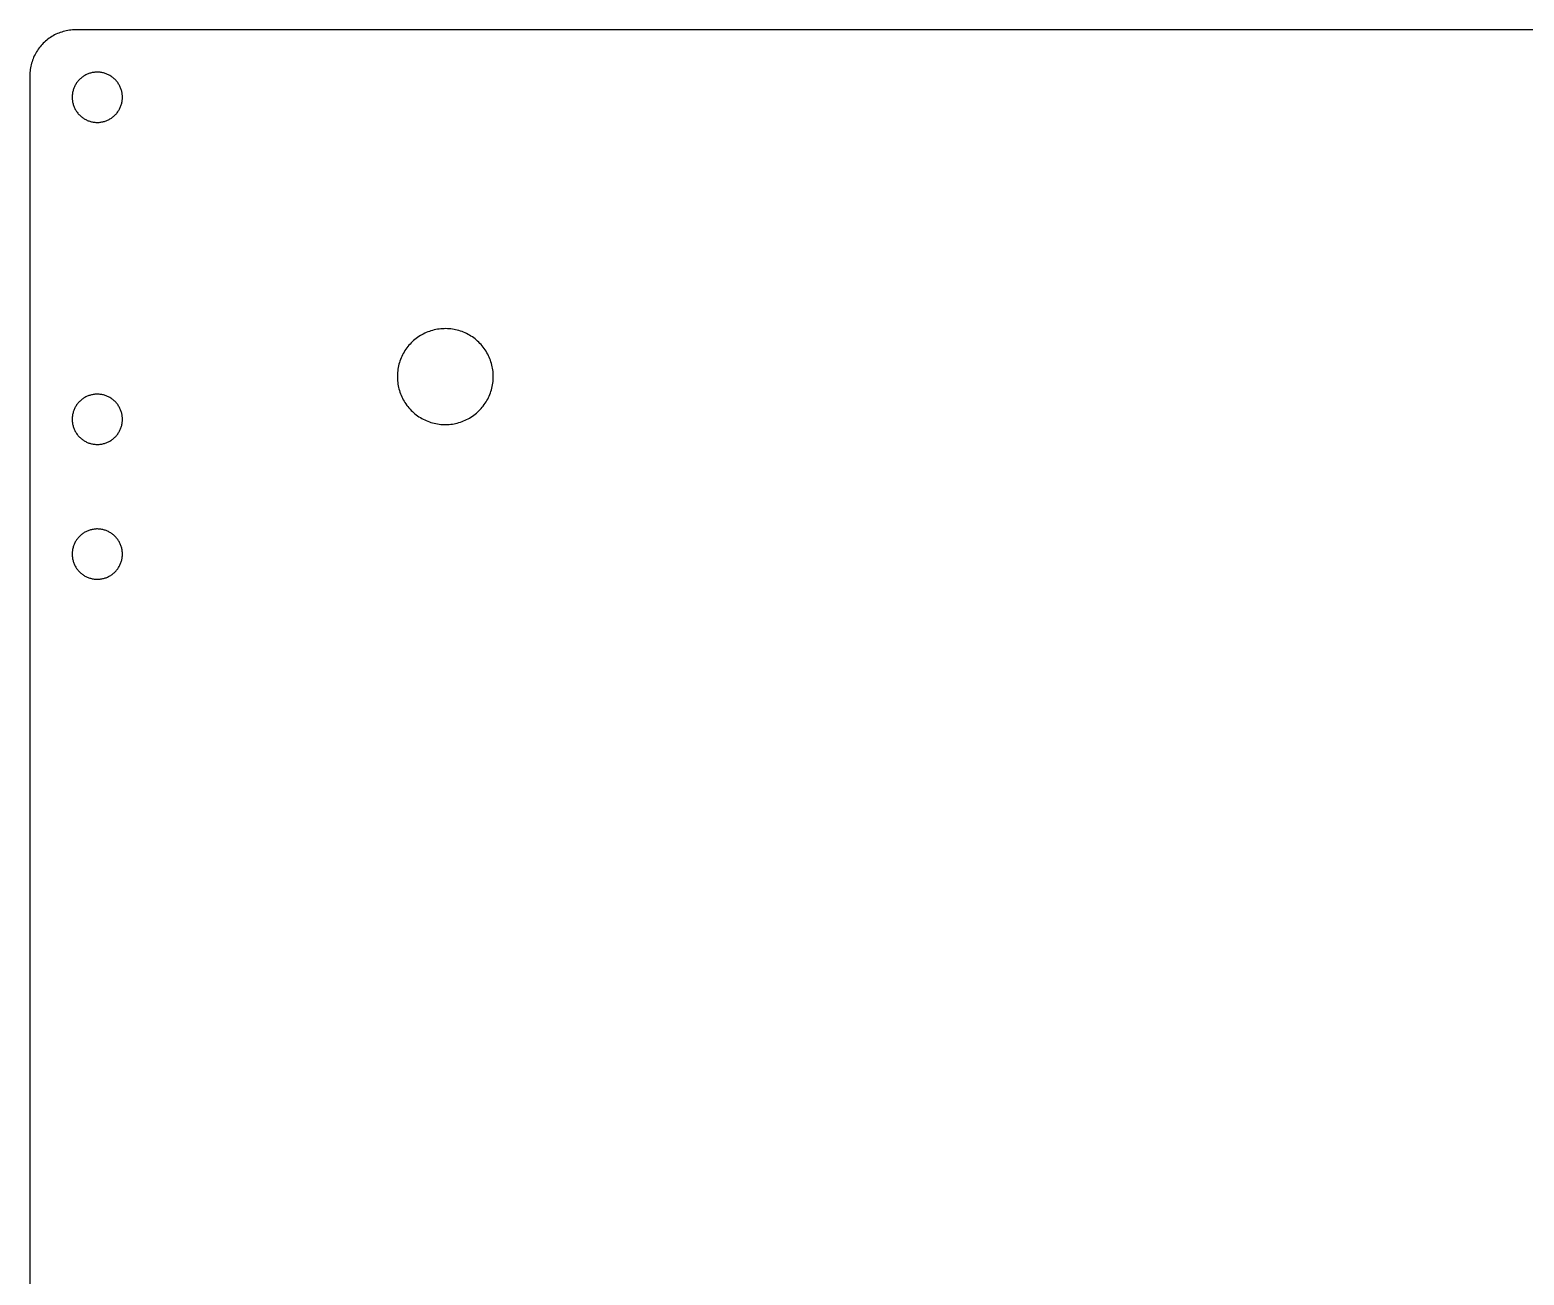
# Model space of a CAD drawing. Header units: millimetres. Extents: x -542 to -281, y -114 to -5.
# Drawn here: x -542.4 to -477, y -59.4 to -4.9 of the extents above; entities that cross this region are included whole.
import ezdxf

# ---------------------------------------------------------------- set-up
doc = ezdxf.new("R2010")
doc.units = ezdxf.units.MM
doc.layers.add('bottom_plate', color=18, linetype='Continuous', true_color=0x000000)

msp = doc.modelspace()

# ---------------------------------------------------------------- linework, layer by layer
at = {"layer": 'bottom_plate'}
for p, q in [((-541.569, -5.22, 0.2), (-541.624, -5.26, 0.2)), ((-541.512, -5.182, 0.2), (-541.569, -5.22, 0.2)), ((-541.455, -5.145, 0.2), (-541.512, -5.182, 0.2)), ((-541.396, -5.111, 0.2), (-541.455, -5.145, 0.2)), ((-541.336, -5.078, 0.2), (-541.396, -5.111, 0.2)), ((-541.274, -5.048, 0.2), (-541.336, -5.078, 0.2)), ((-541.212, -5.02, 0.2), (-541.274, -5.048, 0.2)), ((-541.149, -4.994, 0.2), (-541.212, -5.02, 0.2)), ((-541.085, -4.97, 0.2), (-541.149, -4.994, 0.2)), ((-541.02, -4.948, 0.2), (-541.085, -4.97, 0.2)), ((-540.955, -4.928, 0.2), (-541.02, -4.948, 0.2)), ((-540.889, -4.911, 0.2), (-540.955, -4.928, 0.2)), ((-540.822, -4.896, 0.2), (-540.889, -4.911, 0.2)), ((-540.755, -4.883, 0.2), (-540.822, -4.896, 0.2)), ((-540.688, -4.873, 0.2), (-540.755, -4.883, 0.2)), ((-540.62, -4.865, 0.2), (-540.688, -4.873, 0.2)), ((-540.552, -4.859, 0.2), (-540.62, -4.865, 0.2)), ((-540.484, -4.855, 0.2), (-540.552, -4.859, 0.2)), ((-540.415, -4.854, 0.2), (-540.484, -4.855, 0.2)), ((-282.863, -4.854, 0.2), (-540.415, -4.854, 0.2)), ((-542.159, -5.874, 0.2), (-542.191, -5.934, 0.2)), ((-542.124, -5.815, 0.2), (-542.159, -5.874, 0.2)), ((-542.088, -5.757, 0.2), (-542.124, -5.815, 0.2)), ((-542.049, -5.701, 0.2), (-542.088, -5.757, 0.2)), ((-542.009, -5.646, 0.2), (-542.049, -5.701, 0.2)), ((-541.967, -5.592, 0.2), (-542.009, -5.646, 0.2)), ((-541.923, -5.54, 0.2), (-541.967, -5.592, 0.2)), ((-541.877, -5.489, 0.2), (-541.923, -5.54, 0.2)), ((-541.83, -5.44, 0.2), (-541.877, -5.489, 0.2)), ((-541.781, -5.392, 0.2), (-541.83, -5.44, 0.2)), ((-541.73, -5.347, 0.2), (-541.781, -5.392, 0.2)), ((-541.678, -5.303, 0.2), (-541.73, -5.347, 0.2)), ((-541.624, -5.26, 0.2), (-541.678, -5.303, 0.2)), ((-542.386, -6.514, 0.2), (-542.397, -6.582, 0.2)), ((-542.374, -6.447, 0.2), (-542.386, -6.514, 0.2)), ((-542.359, -6.381, 0.2), (-542.374, -6.447, 0.2)), ((-542.341, -6.315, 0.2), (-542.359, -6.381, 0.2)), ((-542.322, -6.249, 0.2), (-542.341, -6.315, 0.2)), ((-542.3, -6.184, 0.2), (-542.322, -6.249, 0.2)), ((-542.276, -6.12, 0.2), (-542.3, -6.184, 0.2)), ((-542.25, -6.057, 0.2), (-542.276, -6.12, 0.2)), ((-542.222, -5.995, 0.2), (-542.25, -6.057, 0.2)), ((-542.191, -5.934, 0.2), (-542.222, -5.995, 0.2)), ((-542.414, -6.786, 0.2), (-542.415, -6.854, 0.2)), ((-542.415, -6.854, 0.2), (-542.415, -111.885, 0.2)), ((-542.411, -6.718, 0.2), (-542.414, -6.786, 0.2)), ((-542.405, -6.65, 0.2), (-542.411, -6.718, 0.2)), ((-542.397, -6.582, 0.2), (-542.405, -6.65, 0.2)), ((-540.369, -7.177, 0.2), (-540.39, -7.209, 0.2)), ((-540.346, -7.146, 0.2), (-540.369, -7.177, 0.2)), ((-540.323, -7.116, 0.2), (-540.346, -7.146, 0.2)), ((-540.299, -7.086, 0.2), (-540.323, -7.116, 0.2)), ((-540.273, -7.058, 0.2), (-540.299, -7.086, 0.2)), ((-540.247, -7.03, 0.2), (-540.273, -7.058, 0.2)), ((-540.219, -7.004, 0.2), (-540.247, -7.03, 0.2)), ((-540.191, -6.978, 0.2), (-540.219, -7.004, 0.2)), ((-540.162, -6.953, 0.2), (-540.191, -6.978, 0.2)), ((-540.132, -6.93, 0.2), (-540.162, -6.953, 0.2)), ((-540.101, -6.907, 0.2), (-540.132, -6.93, 0.2)), ((-540.07, -6.886, 0.2), (-540.101, -6.907, 0.2)), ((-540.037, -6.865, 0.2), (-540.07, -6.886, 0.2)), ((-540.004, -6.846, 0.2), (-540.037, -6.865, 0.2)), ((-539.971, -6.828, 0.2), (-540.004, -6.846, 0.2)), ((-539.937, -6.811, 0.2), (-539.971, -6.828, 0.2)), ((-539.902, -6.795, 0.2), (-539.937, -6.811, 0.2)), ((-539.867, -6.781, 0.2), (-539.902, -6.795, 0.2)), ((-539.831, -6.767, 0.2), (-539.867, -6.781, 0.2)), ((-539.795, -6.755, 0.2), (-539.831, -6.767, 0.2)), ((-539.758, -6.744, 0.2), (-539.795, -6.755, 0.2)), ((-539.721, -6.735, 0.2), (-539.758, -6.744, 0.2)), ((-539.684, -6.727, 0.2), (-539.721, -6.735, 0.2)), ((-539.646, -6.72, 0.2), (-539.684, -6.727, 0.2)), ((-539.608, -6.714, 0.2), (-539.646, -6.72, 0.2)), ((-539.57, -6.71, 0.2), (-539.608, -6.714, 0.2)), ((-539.532, -6.707, 0.2), (-539.57, -6.71, 0.2)), ((-539.494, -6.705, 0.2), (-539.532, -6.707, 0.2)), ((-539.456, -6.705, 0.2), (-539.494, -6.705, 0.2)), ((-539.418, -6.706, 0.2), (-539.456, -6.705, 0.2)), ((-539.38, -6.708, 0.2), (-539.418, -6.706, 0.2)), ((-539.342, -6.712, 0.2), (-539.38, -6.708, 0.2)), ((-539.304, -6.717, 0.2), (-539.342, -6.712, 0.2)), ((-539.266, -6.723, 0.2), (-539.304, -6.717, 0.2)), ((-539.229, -6.731, 0.2), (-539.266, -6.723, 0.2)), ((-539.192, -6.74, 0.2), (-539.229, -6.731, 0.2)), ((-539.155, -6.75, 0.2), (-539.192, -6.74, 0.2)), ((-539.118, -6.761, 0.2), (-539.155, -6.75, 0.2)), ((-539.082, -6.774, 0.2), (-539.118, -6.761, 0.2)), ((-539.047, -6.788, 0.2), (-539.082, -6.774, 0.2)), ((-539.012, -6.803, 0.2), (-539.047, -6.788, 0.2)), ((-538.977, -6.819, 0.2), (-539.012, -6.803, 0.2)), ((-538.943, -6.837, 0.2), (-538.977, -6.819, 0.2)), ((-538.91, -6.855, 0.2), (-538.943, -6.837, 0.2)), ((-538.877, -6.875, 0.2), (-538.91, -6.855, 0.2)), ((-538.845, -6.896, 0.2), (-538.877, -6.875, 0.2)), ((-538.814, -6.918, 0.2), (-538.845, -6.896, 0.2)), ((-538.784, -6.941, 0.2), (-538.814, -6.918, 0.2)), ((-538.754, -6.966, 0.2), (-538.784, -6.941, 0.2)), ((-538.726, -6.991, 0.2), (-538.754, -6.966, 0.2)), ((-538.698, -7.017, 0.2), (-538.726, -6.991, 0.2)), ((-538.671, -7.044, 0.2), (-538.698, -7.017, 0.2)), ((-538.645, -7.072, 0.2), (-538.671, -7.044, 0.2)), ((-538.62, -7.101, 0.2), (-538.645, -7.072, 0.2)), ((-538.596, -7.131, 0.2), (-538.62, -7.101, 0.2)), ((-538.573, -7.161, 0.2), (-538.596, -7.131, 0.2)), ((-538.552, -7.193, 0.2), (-538.573, -7.161, 0.2)), ((-540.564, -7.748, 0.2), (-540.565, -7.786, 0.2)), ((-540.565, -7.786, 0.2), (-540.565, -7.824, 0.2)), ((-540.565, -7.824, 0.2), (-540.564, -7.862, 0.2)), ((-540.561, -7.71, 0.2), (-540.564, -7.748, 0.2)), ((-540.557, -7.672, 0.2), (-540.561, -7.71, 0.2)), ((-540.552, -7.634, 0.2), (-540.557, -7.672, 0.2)), ((-540.546, -7.596, 0.2), (-540.552, -7.634, 0.2)), ((-540.538, -7.559, 0.2), (-540.546, -7.596, 0.2)), ((-540.528, -7.522, 0.2), (-540.538, -7.559, 0.2)), ((-540.518, -7.485, 0.2), (-540.528, -7.522, 0.2)), ((-540.506, -7.449, 0.2), (-540.518, -7.485, 0.2)), ((-540.493, -7.413, 0.2), (-540.506, -7.449, 0.2)), ((-540.479, -7.377, 0.2), (-540.493, -7.413, 0.2)), ((-540.464, -7.342, 0.2), (-540.479, -7.377, 0.2)), ((-540.447, -7.308, 0.2), (-540.464, -7.342, 0.2)), ((-540.429, -7.274, 0.2), (-540.447, -7.308, 0.2)), ((-540.41, -7.241, 0.2), (-540.429, -7.274, 0.2)), ((-540.39, -7.209, 0.2), (-540.41, -7.241, 0.2)), ((-538.531, -7.225, 0.2), (-538.552, -7.193, 0.2)), ((-538.511, -7.258, 0.2), (-538.531, -7.225, 0.2)), ((-538.493, -7.291, 0.2), (-538.511, -7.258, 0.2)), ((-538.476, -7.325, 0.2), (-538.493, -7.291, 0.2)), ((-538.46, -7.36, 0.2), (-538.476, -7.325, 0.2)), ((-538.445, -7.395, 0.2), (-538.46, -7.36, 0.2)), ((-538.431, -7.431, 0.2), (-538.445, -7.395, 0.2)), ((-538.419, -7.467, 0.2), (-538.431, -7.431, 0.2)), ((-538.408, -7.503, 0.2), (-538.419, -7.467, 0.2)), ((-538.398, -7.54, 0.2), (-538.408, -7.503, 0.2)), ((-538.389, -7.577, 0.2), (-538.398, -7.54, 0.2)), ((-538.382, -7.615, 0.2), (-538.389, -7.577, 0.2)), ((-538.376, -7.653, 0.2), (-538.382, -7.615, 0.2)), ((-538.371, -7.691, 0.2), (-538.376, -7.653, 0.2)), ((-538.368, -7.729, 0.2), (-538.371, -7.691, 0.2)), ((-538.366, -7.767, 0.2), (-538.368, -7.729, 0.2)), ((-538.368, -7.881, 0.2), (-538.366, -7.843, 0.2)), ((-538.365, -7.805, 0.2), (-538.366, -7.767, 0.2)), ((-538.366, -7.843, 0.2), (-538.365, -7.805, 0.2)), ((-540.564, -7.862, 0.2), (-540.561, -7.9, 0.2)), ((-540.561, -7.9, 0.2), (-540.557, -7.938, 0.2)), ((-540.557, -7.938, 0.2), (-540.552, -7.976, 0.2)), ((-540.552, -7.976, 0.2), (-540.546, -8.014, 0.2)), ((-540.546, -8.014, 0.2), (-540.538, -8.051, 0.2)), ((-540.538, -8.051, 0.2), (-540.528, -8.088, 0.2)), ((-540.528, -8.088, 0.2), (-540.518, -8.125, 0.2)), ((-540.518, -8.125, 0.2), (-540.506, -8.161, 0.2)), ((-540.506, -8.161, 0.2), (-540.493, -8.197, 0.2)), ((-540.493, -8.197, 0.2), (-540.479, -8.232, 0.2)), ((-540.479, -8.232, 0.2), (-540.464, -8.267, 0.2)), ((-540.464, -8.267, 0.2), (-540.447, -8.302, 0.2)), ((-540.447, -8.302, 0.2), (-540.429, -8.335, 0.2)), ((-540.429, -8.335, 0.2), (-540.41, -8.369, 0.2)), ((-540.41, -8.369, 0.2), (-540.39, -8.401, 0.2)), ((-540.39, -8.401, 0.2), (-540.369, -8.433, 0.2)), ((-540.369, -8.433, 0.2), (-540.346, -8.464, 0.2)), ((-540.346, -8.464, 0.2), (-540.323, -8.494, 0.2)), ((-540.323, -8.494, 0.2), (-540.299, -8.523, 0.2)), ((-538.62, -8.509, 0.2), (-538.596, -8.479, 0.2)), ((-538.596, -8.479, 0.2), (-538.573, -8.448, 0.2)), ((-538.573, -8.448, 0.2), (-538.552, -8.417, 0.2)), ((-538.552, -8.417, 0.2), (-538.531, -8.385, 0.2)), ((-538.531, -8.385, 0.2), (-538.511, -8.352, 0.2)), ((-538.511, -8.352, 0.2), (-538.493, -8.319, 0.2)), ((-538.493, -8.319, 0.2), (-538.476, -8.285, 0.2)), ((-538.476, -8.285, 0.2), (-538.46, -8.25, 0.2)), ((-538.46, -8.25, 0.2), (-538.445, -8.215, 0.2)), ((-538.445, -8.215, 0.2), (-538.431, -8.179, 0.2)), ((-538.431, -8.179, 0.2), (-538.419, -8.143, 0.2)), ((-538.419, -8.143, 0.2), (-538.408, -8.106, 0.2)), ((-538.408, -8.106, 0.2), (-538.398, -8.07, 0.2)), ((-538.398, -8.07, 0.2), (-538.389, -8.032, 0.2)), ((-538.389, -8.032, 0.2), (-538.382, -7.995, 0.2)), ((-538.382, -7.995, 0.2), (-538.376, -7.957, 0.2)), ((-538.376, -7.957, 0.2), (-538.371, -7.919, 0.2)), ((-538.371, -7.919, 0.2), (-538.368, -7.881, 0.2)), ((-540.299, -8.523, 0.2), (-540.273, -8.552, 0.2)), ((-540.273, -8.552, 0.2), (-540.247, -8.579, 0.2)), ((-540.247, -8.579, 0.2), (-540.219, -8.606, 0.2)), ((-540.219, -8.606, 0.2), (-540.191, -8.632, 0.2)), ((-540.191, -8.632, 0.2), (-540.162, -8.656, 0.2)), ((-540.162, -8.656, 0.2), (-540.132, -8.68, 0.2)), ((-540.132, -8.68, 0.2), (-540.101, -8.703, 0.2)), ((-540.101, -8.703, 0.2), (-540.07, -8.724, 0.2)), ((-540.07, -8.724, 0.2), (-540.037, -8.745, 0.2)), ((-540.037, -8.745, 0.2), (-540.004, -8.764, 0.2)), ((-540.004, -8.764, 0.2), (-539.971, -8.782, 0.2)), ((-539.971, -8.782, 0.2), (-539.937, -8.799, 0.2)), ((-539.937, -8.799, 0.2), (-539.902, -8.815, 0.2)), ((-539.902, -8.815, 0.2), (-539.867, -8.829, 0.2)), ((-539.867, -8.829, 0.2), (-539.831, -8.842, 0.2)), ((-539.831, -8.842, 0.2), (-539.795, -8.855, 0.2)), ((-539.795, -8.855, 0.2), (-539.758, -8.865, 0.2)), ((-539.758, -8.865, 0.2), (-539.721, -8.875, 0.2)), ((-539.721, -8.875, 0.2), (-539.684, -8.883, 0.2)), ((-539.684, -8.883, 0.2), (-539.646, -8.89, 0.2)), ((-539.646, -8.89, 0.2), (-539.608, -8.896, 0.2)), ((-539.608, -8.896, 0.2), (-539.57, -8.9, 0.2)), ((-539.57, -8.9, 0.2), (-539.532, -8.903, 0.2)), ((-539.532, -8.903, 0.2), (-539.494, -8.904, 0.2)), ((-539.494, -8.904, 0.2), (-539.456, -8.905, 0.2)), ((-539.456, -8.905, 0.2), (-539.418, -8.904, 0.2)), ((-539.418, -8.904, 0.2), (-539.38, -8.902, 0.2)), ((-539.38, -8.902, 0.2), (-539.342, -8.898, 0.2)), ((-539.342, -8.898, 0.2), (-539.304, -8.893, 0.2)), ((-539.304, -8.893, 0.2), (-539.266, -8.887, 0.2)), ((-539.266, -8.887, 0.2), (-539.229, -8.879, 0.2)), ((-539.229, -8.879, 0.2), (-539.192, -8.87, 0.2)), ((-539.192, -8.87, 0.2), (-539.155, -8.86, 0.2)), ((-539.155, -8.86, 0.2), (-539.118, -8.849, 0.2)), ((-539.118, -8.849, 0.2), (-539.082, -8.836, 0.2)), ((-539.082, -8.836, 0.2), (-539.047, -8.822, 0.2)), ((-539.047, -8.822, 0.2), (-539.012, -8.807, 0.2)), ((-539.012, -8.807, 0.2), (-538.977, -8.791, 0.2)), ((-538.977, -8.791, 0.2), (-538.943, -8.773, 0.2)), ((-538.943, -8.773, 0.2), (-538.91, -8.754, 0.2)), ((-538.91, -8.754, 0.2), (-538.877, -8.734, 0.2)), ((-538.877, -8.734, 0.2), (-538.845, -8.713, 0.2)), ((-538.845, -8.713, 0.2), (-538.814, -8.691, 0.2)), ((-538.814, -8.691, 0.2), (-538.784, -8.668, 0.2)), ((-538.784, -8.668, 0.2), (-538.754, -8.644, 0.2)), ((-538.754, -8.644, 0.2), (-538.726, -8.619, 0.2)), ((-538.726, -8.619, 0.2), (-538.698, -8.593, 0.2)), ((-538.698, -8.593, 0.2), (-538.671, -8.566, 0.2)), ((-538.671, -8.566, 0.2), (-538.645, -8.538, 0.2)), ((-538.645, -8.538, 0.2), (-538.62, -8.509, 0.2)), ((-525.389, -18.279, 0.2), (-525.449, -18.32, 0.2)), ((-525.328, -18.24, 0.2), (-525.389, -18.279, 0.2)), ((-525.265, -18.203, 0.2), (-525.328, -18.24, 0.2)), ((-525.2, -18.169, 0.2), (-525.265, -18.203, 0.2)), ((-525.135, -18.136, 0.2), (-525.2, -18.169, 0.2)), ((-525.069, -18.106, 0.2), (-525.135, -18.136, 0.2)), ((-525.001, -18.078, 0.2), (-525.069, -18.106, 0.2)), ((-524.933, -18.053, 0.2), (-525.001, -18.078, 0.2)), ((-524.864, -18.03, 0.2), (-524.933, -18.053, 0.2)), ((-524.794, -18.009, 0.2), (-524.864, -18.03, 0.2)), ((-524.723, -17.991, 0.2), (-524.794, -18.009, 0.2)), ((-524.652, -17.975, 0.2), (-524.723, -17.991, 0.2)), ((-524.58, -17.962, 0.2), (-524.652, -17.975, 0.2)), ((-524.508, -17.952, 0.2), (-524.58, -17.962, 0.2)), ((-524.436, -17.943, 0.2), (-524.508, -17.952, 0.2)), ((-524.363, -17.938, 0.2), (-524.436, -17.943, 0.2)), ((-524.29, -17.935, 0.2), (-524.363, -17.938, 0.2)), ((-524.218, -17.934, 0.2), (-524.29, -17.935, 0.2)), ((-524.145, -17.936, 0.2), (-524.218, -17.934, 0.2)), ((-524.072, -17.94, 0.2), (-524.145, -17.936, 0.2)), ((-523.999, -17.947, 0.2), (-524.072, -17.94, 0.2)), ((-523.927, -17.957, 0.2), (-523.999, -17.947, 0.2)), ((-523.855, -17.969, 0.2), (-523.927, -17.957, 0.2)), ((-523.784, -17.983, 0.2), (-523.855, -17.969, 0.2)), ((-523.713, -18, 0.2), (-523.784, -17.983, 0.2)), ((-523.643, -18.019, 0.2), (-523.713, -18, 0.2)), ((-523.573, -18.041, 0.2), (-523.643, -18.019, 0.2)), ((-523.504, -18.065, 0.2), (-523.573, -18.041, 0.2)), ((-523.436, -18.092, 0.2), (-523.504, -18.065, 0.2)), ((-523.369, -18.121, 0.2), (-523.436, -18.092, 0.2)), ((-523.304, -18.152, 0.2), (-523.369, -18.121, 0.2)), ((-523.239, -18.186, 0.2), (-523.304, -18.152, 0.2)), ((-523.175, -18.221, 0.2), (-523.239, -18.186, 0.2)), ((-523.113, -18.259, 0.2), (-523.175, -18.221, 0.2)), ((-523.052, -18.299, 0.2), (-523.113, -18.259, 0.2)), ((-522.993, -18.341, 0.2), (-523.052, -18.299, 0.2)), ((-526.039, -18.958, 0.2), (-526.075, -19.021, 0.2)), ((-526.001, -18.896, 0.2), (-526.039, -18.958, 0.2)), ((-525.96, -18.835, 0.2), (-526.001, -18.896, 0.2)), ((-525.917, -18.776, 0.2), (-525.96, -18.835, 0.2)), ((-525.873, -18.718, 0.2), (-525.917, -18.776, 0.2)), ((-525.826, -18.662, 0.2), (-525.873, -18.718, 0.2)), ((-525.777, -18.608, 0.2), (-525.826, -18.662, 0.2)), ((-525.727, -18.555, 0.2), (-525.777, -18.608, 0.2)), ((-525.675, -18.504, 0.2), (-525.727, -18.555, 0.2)), ((-525.621, -18.455, 0.2), (-525.675, -18.504, 0.2)), ((-525.565, -18.408, 0.2), (-525.621, -18.455, 0.2)), ((-525.508, -18.363, 0.2), (-525.565, -18.408, 0.2)), ((-525.449, -18.32, 0.2), (-525.508, -18.363, 0.2)), ((-522.935, -18.385, 0.2), (-522.993, -18.341, 0.2)), ((-522.878, -18.432, 0.2), (-522.935, -18.385, 0.2)), ((-522.823, -18.48, 0.2), (-522.878, -18.432, 0.2)), ((-522.77, -18.53, 0.2), (-522.823, -18.48, 0.2)), ((-522.719, -18.581, 0.2), (-522.77, -18.53, 0.2)), ((-522.669, -18.635, 0.2), (-522.719, -18.581, 0.2)), ((-522.622, -18.69, 0.2), (-522.669, -18.635, 0.2)), ((-522.576, -18.747, 0.2), (-522.622, -18.69, 0.2)), ((-522.533, -18.805, 0.2), (-522.576, -18.747, 0.2)), ((-522.491, -18.865, 0.2), (-522.533, -18.805, 0.2)), ((-522.451, -18.926, 0.2), (-522.491, -18.865, 0.2)), ((-522.414, -18.989, 0.2), (-522.451, -18.926, 0.2)), ((-526.282, -19.564, 0.2), (-526.298, -19.635, 0.2)), ((-526.265, -19.493, 0.2), (-526.282, -19.564, 0.2)), ((-526.245, -19.423, 0.2), (-526.265, -19.493, 0.2)), ((-526.223, -19.354, 0.2), (-526.245, -19.423, 0.2)), ((-526.198, -19.285, 0.2), (-526.223, -19.354, 0.2)), ((-526.171, -19.218, 0.2), (-526.198, -19.285, 0.2)), ((-526.141, -19.151, 0.2), (-526.171, -19.218, 0.2)), ((-526.109, -19.085, 0.2), (-526.141, -19.151, 0.2)), ((-526.075, -19.021, 0.2), (-526.109, -19.085, 0.2)), ((-522.379, -19.053, 0.2), (-522.414, -18.989, 0.2)), ((-522.346, -19.118, 0.2), (-522.379, -19.053, 0.2)), ((-522.315, -19.184, 0.2), (-522.346, -19.118, 0.2)), ((-522.287, -19.251, 0.2), (-522.315, -19.184, 0.2)), ((-522.261, -19.319, 0.2), (-522.287, -19.251, 0.2)), ((-522.237, -19.388, 0.2), (-522.261, -19.319, 0.2)), ((-522.216, -19.458, 0.2), (-522.237, -19.388, 0.2)), ((-522.197, -19.529, 0.2), (-522.216, -19.458, 0.2)), ((-522.181, -19.6, 0.2), (-522.197, -19.529, 0.2)), ((-522.167, -19.671, 0.2), (-522.181, -19.6, 0.2)), ((-526.333, -19.924, 0.2), (-526.335, -19.997, 0.2)), ((-526.335, -19.997, 0.2), (-526.335, -20.07, 0.2)), ((-526.335, -20.07, 0.2), (-526.333, -20.143, 0.2)), ((-526.328, -19.852, 0.2), (-526.333, -19.924, 0.2)), ((-526.333, -20.143, 0.2), (-526.328, -20.216, 0.2)), ((-526.32, -19.779, 0.2), (-526.328, -19.852, 0.2)), ((-526.328, -20.216, 0.2), (-526.32, -20.288, 0.2)), ((-526.31, -19.707, 0.2), (-526.32, -19.779, 0.2)), ((-526.298, -19.635, 0.2), (-526.31, -19.707, 0.2)), ((-522.156, -19.743, 0.2), (-522.167, -19.671, 0.2)), ((-522.147, -19.815, 0.2), (-522.156, -19.743, 0.2)), ((-522.156, -20.324, 0.2), (-522.147, -20.252, 0.2)), ((-522.141, -19.888, 0.2), (-522.147, -19.815, 0.2)), ((-522.147, -20.252, 0.2), (-522.141, -20.179, 0.2)), ((-522.137, -19.961, 0.2), (-522.141, -19.888, 0.2)), ((-522.141, -20.179, 0.2), (-522.137, -20.107, 0.2)), ((-522.136, -20.034, 0.2), (-522.137, -19.961, 0.2)), ((-522.137, -20.107, 0.2), (-522.136, -20.034, 0.2)), ((-539.937, -20.909, 0.2), (-539.971, -20.926, 0.2)), ((-539.902, -20.894, 0.2), (-539.937, -20.909, 0.2)), ((-539.867, -20.879, 0.2), (-539.902, -20.894, 0.2)), ((-539.831, -20.866, 0.2), (-539.867, -20.879, 0.2)), ((-539.795, -20.854, 0.2), (-539.831, -20.866, 0.2)), ((-539.758, -20.843, 0.2), (-539.795, -20.854, 0.2)), ((-539.721, -20.833, 0.2), (-539.758, -20.843, 0.2)), ((-539.684, -20.825, 0.2), (-539.721, -20.833, 0.2)), ((-539.646, -20.818, 0.2), (-539.684, -20.825, 0.2)), ((-539.608, -20.813, 0.2), (-539.646, -20.818, 0.2)), ((-539.57, -20.808, 0.2), (-539.608, -20.813, 0.2)), ((-539.532, -20.805, 0.2), (-539.57, -20.808, 0.2)), ((-539.494, -20.804, 0.2), (-539.532, -20.805, 0.2)), ((-539.456, -20.803, 0.2), (-539.494, -20.804, 0.2)), ((-539.418, -20.804, 0.2), (-539.456, -20.803, 0.2)), ((-539.38, -20.807, 0.2), (-539.418, -20.804, 0.2)), ((-539.342, -20.81, 0.2), (-539.38, -20.807, 0.2)), ((-539.304, -20.815, 0.2), (-539.342, -20.81, 0.2)), ((-539.266, -20.822, 0.2), (-539.304, -20.815, 0.2)), ((-539.229, -20.829, 0.2), (-539.266, -20.822, 0.2)), ((-539.192, -20.838, 0.2), (-539.229, -20.829, 0.2)), ((-539.155, -20.848, 0.2), (-539.192, -20.838, 0.2)), ((-539.118, -20.86, 0.2), (-539.155, -20.848, 0.2)), ((-539.082, -20.872, 0.2), (-539.118, -20.86, 0.2)), ((-539.047, -20.886, 0.2), (-539.082, -20.872, 0.2)), ((-539.012, -20.901, 0.2), (-539.047, -20.886, 0.2)), ((-538.977, -20.918, 0.2), (-539.012, -20.901, 0.2)), ((-538.943, -20.935, 0.2), (-538.977, -20.918, 0.2)), ((-526.32, -20.288, 0.2), (-526.31, -20.361, 0.2)), ((-526.31, -20.361, 0.2), (-526.298, -20.432, 0.2)), ((-526.298, -20.432, 0.2), (-526.282, -20.504, 0.2)), ((-526.282, -20.504, 0.2), (-526.265, -20.574, 0.2)), ((-526.265, -20.574, 0.2), (-526.245, -20.644, 0.2)), ((-526.245, -20.644, 0.2), (-526.223, -20.714, 0.2)), ((-526.223, -20.714, 0.2), (-526.198, -20.782, 0.2)), ((-526.198, -20.782, 0.2), (-526.171, -20.85, 0.2)), ((-526.171, -20.85, 0.2), (-526.141, -20.917, 0.2)), ((-526.141, -20.917, 0.2), (-526.109, -20.982, 0.2)), ((-522.346, -20.95, 0.2), (-522.315, -20.883, 0.2)), ((-522.315, -20.883, 0.2), (-522.287, -20.816, 0.2)), ((-522.287, -20.816, 0.2), (-522.261, -20.748, 0.2)), ((-522.261, -20.748, 0.2), (-522.237, -20.679, 0.2)), ((-522.237, -20.679, 0.2), (-522.216, -20.61, 0.2)), ((-522.216, -20.61, 0.2), (-522.197, -20.539, 0.2)), ((-522.197, -20.539, 0.2), (-522.181, -20.468, 0.2)), ((-522.181, -20.468, 0.2), (-522.167, -20.396, 0.2)), ((-522.167, -20.396, 0.2), (-522.156, -20.324, 0.2)), ((-540.506, -21.547, 0.2), (-540.518, -21.583, 0.2)), ((-540.493, -21.511, 0.2), (-540.506, -21.547, 0.2)), ((-540.479, -21.476, 0.2), (-540.493, -21.511, 0.2)), ((-540.464, -21.441, 0.2), (-540.479, -21.476, 0.2)), ((-540.447, -21.407, 0.2), (-540.464, -21.441, 0.2)), ((-540.429, -21.373, 0.2), (-540.447, -21.407, 0.2)), ((-540.41, -21.34, 0.2), (-540.429, -21.373, 0.2)), ((-540.39, -21.307, 0.2), (-540.41, -21.34, 0.2)), ((-540.369, -21.275, 0.2), (-540.39, -21.307, 0.2)), ((-540.346, -21.244, 0.2), (-540.369, -21.275, 0.2)), ((-540.323, -21.214, 0.2), (-540.346, -21.244, 0.2)), ((-540.299, -21.185, 0.2), (-540.323, -21.214, 0.2)), ((-540.273, -21.156, 0.2), (-540.299, -21.185, 0.2)), ((-540.247, -21.129, 0.2), (-540.273, -21.156, 0.2)), ((-540.219, -21.102, 0.2), (-540.247, -21.129, 0.2)), ((-540.191, -21.077, 0.2), (-540.219, -21.102, 0.2)), ((-540.162, -21.052, 0.2), (-540.191, -21.077, 0.2)), ((-540.132, -21.028, 0.2), (-540.162, -21.052, 0.2)), ((-540.101, -21.006, 0.2), (-540.132, -21.028, 0.2)), ((-540.07, -20.984, 0.2), (-540.101, -21.006, 0.2)), ((-540.037, -20.964, 0.2), (-540.07, -20.984, 0.2)), ((-540.004, -20.944, 0.2), (-540.037, -20.964, 0.2)), ((-539.971, -20.926, 0.2), (-540.004, -20.944, 0.2)), ((-538.91, -20.954, 0.2), (-538.943, -20.935, 0.2)), ((-538.877, -20.974, 0.2), (-538.91, -20.954, 0.2)), ((-538.845, -20.995, 0.2), (-538.877, -20.974, 0.2)), ((-538.814, -21.017, 0.2), (-538.845, -20.995, 0.2)), ((-538.784, -21.04, 0.2), (-538.814, -21.017, 0.2)), ((-538.754, -21.064, 0.2), (-538.784, -21.04, 0.2)), ((-538.726, -21.089, 0.2), (-538.754, -21.064, 0.2)), ((-538.698, -21.115, 0.2), (-538.726, -21.089, 0.2)), ((-538.671, -21.143, 0.2), (-538.698, -21.115, 0.2)), ((-538.645, -21.171, 0.2), (-538.671, -21.143, 0.2)), ((-538.62, -21.2, 0.2), (-538.645, -21.171, 0.2)), ((-538.596, -21.229, 0.2), (-538.62, -21.2, 0.2)), ((-538.573, -21.26, 0.2), (-538.596, -21.229, 0.2)), ((-538.552, -21.291, 0.2), (-538.573, -21.26, 0.2)), ((-538.531, -21.323, 0.2), (-538.552, -21.291, 0.2)), ((-538.511, -21.356, 0.2), (-538.531, -21.323, 0.2)), ((-538.493, -21.39, 0.2), (-538.511, -21.356, 0.2)), ((-538.476, -21.424, 0.2), (-538.493, -21.39, 0.2)), ((-538.46, -21.458, 0.2), (-538.476, -21.424, 0.2)), ((-538.445, -21.493, 0.2), (-538.46, -21.458, 0.2)), ((-538.431, -21.529, 0.2), (-538.445, -21.493, 0.2)), ((-538.419, -21.565, 0.2), (-538.431, -21.529, 0.2)), ((-538.408, -21.602, 0.2), (-538.419, -21.565, 0.2)), ((-526.109, -20.982, 0.2), (-526.075, -21.047, 0.2)), ((-526.075, -21.047, 0.2), (-526.039, -21.11, 0.2)), ((-526.039, -21.11, 0.2), (-526.001, -21.172, 0.2)), ((-526.001, -21.172, 0.2), (-525.96, -21.232, 0.2)), ((-525.96, -21.232, 0.2), (-525.917, -21.292, 0.2)), ((-525.917, -21.292, 0.2), (-525.873, -21.349, 0.2)), ((-525.873, -21.349, 0.2), (-525.826, -21.405, 0.2)), ((-525.826, -21.405, 0.2), (-525.777, -21.46, 0.2)), ((-525.777, -21.46, 0.2), (-525.727, -21.512, 0.2)), ((-525.727, -21.512, 0.2), (-525.675, -21.563, 0.2)), ((-525.675, -21.563, 0.2), (-525.621, -21.612, 0.2)), ((-522.823, -21.588, 0.2), (-522.77, -21.538, 0.2)), ((-522.77, -21.538, 0.2), (-522.719, -21.486, 0.2)), ((-522.719, -21.486, 0.2), (-522.669, -21.433, 0.2)), ((-522.669, -21.433, 0.2), (-522.622, -21.377, 0.2)), ((-522.622, -21.377, 0.2), (-522.576, -21.321, 0.2)), ((-522.576, -21.321, 0.2), (-522.533, -21.262, 0.2)), ((-522.533, -21.262, 0.2), (-522.491, -21.202, 0.2)), ((-522.491, -21.202, 0.2), (-522.451, -21.141, 0.2)), ((-522.451, -21.141, 0.2), (-522.414, -21.079, 0.2)), ((-522.414, -21.079, 0.2), (-522.379, -21.015, 0.2)), ((-522.379, -21.015, 0.2), (-522.346, -20.95, 0.2)), ((-540.564, -21.846, 0.2), (-540.565, -21.884, 0.2)), ((-540.565, -21.884, 0.2), (-540.565, -21.922, 0.2)), ((-540.565, -21.922, 0.2), (-540.564, -21.961, 0.2)), ((-540.561, -21.808, 0.2), (-540.564, -21.846, 0.2)), ((-540.564, -21.961, 0.2), (-540.561, -21.999, 0.2)), ((-540.557, -21.77, 0.2), (-540.561, -21.808, 0.2)), ((-540.561, -21.999, 0.2), (-540.557, -22.037, 0.2)), ((-540.552, -21.732, 0.2), (-540.557, -21.77, 0.2)), ((-540.557, -22.037, 0.2), (-540.552, -22.074, 0.2)), ((-540.546, -21.695, 0.2), (-540.552, -21.732, 0.2)), ((-540.552, -22.074, 0.2), (-540.546, -22.112, 0.2)), ((-540.538, -21.657, 0.2), (-540.546, -21.695, 0.2)), ((-540.546, -22.112, 0.2), (-540.538, -22.149, 0.2)), ((-540.528, -21.62, 0.2), (-540.538, -21.657, 0.2)), ((-540.538, -22.149, 0.2), (-540.528, -22.187, 0.2)), ((-540.518, -21.583, 0.2), (-540.528, -21.62, 0.2)), ((-540.528, -22.187, 0.2), (-540.518, -22.223, 0.2)), ((-540.518, -22.223, 0.2), (-540.506, -22.26, 0.2)), ((-538.419, -22.241, 0.2), (-538.408, -22.205, 0.2)), ((-538.398, -21.639, 0.2), (-538.408, -21.602, 0.2)), ((-538.408, -22.205, 0.2), (-538.398, -22.168, 0.2)), ((-538.389, -21.676, 0.2), (-538.398, -21.639, 0.2)), ((-538.398, -22.168, 0.2), (-538.389, -22.131, 0.2)), ((-538.382, -21.713, 0.2), (-538.389, -21.676, 0.2)), ((-538.389, -22.131, 0.2), (-538.382, -22.093, 0.2)), ((-538.376, -21.751, 0.2), (-538.382, -21.713, 0.2)), ((-538.382, -22.093, 0.2), (-538.376, -22.056, 0.2)), ((-538.371, -21.789, 0.2), (-538.376, -21.751, 0.2)), ((-538.376, -22.056, 0.2), (-538.371, -22.018, 0.2)), ((-538.368, -21.827, 0.2), (-538.371, -21.789, 0.2)), ((-538.371, -22.018, 0.2), (-538.368, -21.98, 0.2)), ((-538.366, -21.865, 0.2), (-538.368, -21.827, 0.2)), ((-538.368, -21.98, 0.2), (-538.366, -21.942, 0.2)), ((-538.365, -21.903, 0.2), (-538.366, -21.865, 0.2)), ((-538.366, -21.942, 0.2), (-538.365, -21.903, 0.2)), ((-525.621, -21.612, 0.2), (-525.565, -21.659, 0.2)), ((-525.565, -21.659, 0.2), (-525.508, -21.704, 0.2)), ((-525.508, -21.704, 0.2), (-525.449, -21.748, 0.2)), ((-525.449, -21.748, 0.2), (-525.389, -21.789, 0.2)), ((-525.389, -21.789, 0.2), (-525.328, -21.828, 0.2)), ((-525.328, -21.828, 0.2), (-525.265, -21.864, 0.2)), ((-525.265, -21.864, 0.2), (-525.2, -21.899, 0.2)), ((-525.2, -21.899, 0.2), (-525.135, -21.931, 0.2)), ((-525.135, -21.931, 0.2), (-525.069, -21.962, 0.2)), ((-525.069, -21.962, 0.2), (-525.001, -21.989, 0.2)), ((-525.001, -21.989, 0.2), (-524.933, -22.015, 0.2)), ((-524.933, -22.015, 0.2), (-524.864, -22.038, 0.2)), ((-524.864, -22.038, 0.2), (-524.794, -22.058, 0.2)), ((-524.794, -22.058, 0.2), (-524.723, -22.076, 0.2)), ((-524.723, -22.076, 0.2), (-524.652, -22.092, 0.2)), ((-524.652, -22.092, 0.2), (-524.58, -22.105, 0.2)), ((-524.58, -22.105, 0.2), (-524.508, -22.116, 0.2)), ((-524.508, -22.116, 0.2), (-524.436, -22.124, 0.2)), ((-524.436, -22.124, 0.2), (-524.363, -22.13, 0.2)), ((-524.363, -22.13, 0.2), (-524.29, -22.133, 0.2)), ((-524.29, -22.133, 0.2), (-524.218, -22.134, 0.2)), ((-524.218, -22.134, 0.2), (-524.145, -22.132, 0.2)), ((-524.145, -22.132, 0.2), (-524.072, -22.127, 0.2)), ((-524.072, -22.127, 0.2), (-523.999, -22.12, 0.2)), ((-523.999, -22.12, 0.2), (-523.927, -22.111, 0.2)), ((-523.927, -22.111, 0.2), (-523.855, -22.099, 0.2)), ((-523.855, -22.099, 0.2), (-523.784, -22.085, 0.2)), ((-523.784, -22.085, 0.2), (-523.713, -22.068, 0.2)), ((-523.713, -22.068, 0.2), (-523.643, -22.048, 0.2)), ((-523.643, -22.048, 0.2), (-523.573, -22.026, 0.2)), ((-523.573, -22.026, 0.2), (-523.504, -22.002, 0.2)), ((-523.504, -22.002, 0.2), (-523.436, -21.976, 0.2)), ((-523.436, -21.976, 0.2), (-523.369, -21.947, 0.2)), ((-523.369, -21.947, 0.2), (-523.304, -21.916, 0.2)), ((-523.304, -21.916, 0.2), (-523.239, -21.882, 0.2)), ((-523.239, -21.882, 0.2), (-523.175, -21.846, 0.2)), ((-523.175, -21.846, 0.2), (-523.113, -21.808, 0.2)), ((-523.113, -21.808, 0.2), (-523.052, -21.768, 0.2)), ((-523.052, -21.768, 0.2), (-522.993, -21.726, 0.2)), ((-522.993, -21.726, 0.2), (-522.935, -21.682, 0.2)), ((-522.935, -21.682, 0.2), (-522.878, -21.636, 0.2)), ((-522.878, -21.636, 0.2), (-522.823, -21.588, 0.2)), ((-540.506, -22.26, 0.2), (-540.493, -22.295, 0.2)), ((-540.493, -22.295, 0.2), (-540.479, -22.331, 0.2)), ((-540.479, -22.331, 0.2), (-540.464, -22.366, 0.2)), ((-540.464, -22.366, 0.2), (-540.447, -22.4, 0.2)), ((-540.447, -22.4, 0.2), (-540.429, -22.434, 0.2)), ((-540.429, -22.434, 0.2), (-540.41, -22.467, 0.2)), ((-540.41, -22.467, 0.2), (-540.39, -22.5, 0.2)), ((-540.39, -22.5, 0.2), (-540.369, -22.531, 0.2)), ((-540.369, -22.531, 0.2), (-540.346, -22.562, 0.2)), ((-540.346, -22.562, 0.2), (-540.323, -22.592, 0.2)), ((-540.323, -22.592, 0.2), (-540.299, -22.622, 0.2)), ((-540.299, -22.622, 0.2), (-540.273, -22.65, 0.2)), ((-540.273, -22.65, 0.2), (-540.247, -22.678, 0.2)), ((-540.247, -22.678, 0.2), (-540.219, -22.704, 0.2)), ((-540.219, -22.704, 0.2), (-540.191, -22.73, 0.2)), ((-540.191, -22.73, 0.2), (-540.162, -22.755, 0.2)), ((-540.162, -22.755, 0.2), (-540.132, -22.778, 0.2)), ((-540.132, -22.778, 0.2), (-540.101, -22.801, 0.2)), ((-540.101, -22.801, 0.2), (-540.07, -22.823, 0.2)), ((-540.07, -22.823, 0.2), (-540.037, -22.843, 0.2)), ((-540.037, -22.843, 0.2), (-540.004, -22.862, 0.2)), ((-540.004, -22.862, 0.2), (-539.971, -22.88, 0.2)), ((-539.971, -22.88, 0.2), (-539.937, -22.897, 0.2)), ((-538.977, -22.889, 0.2), (-538.943, -22.871, 0.2)), ((-538.943, -22.871, 0.2), (-538.91, -22.853, 0.2)), ((-538.91, -22.853, 0.2), (-538.877, -22.833, 0.2)), ((-538.877, -22.833, 0.2), (-538.845, -22.812, 0.2)), ((-538.845, -22.812, 0.2), (-538.814, -22.79, 0.2)), ((-538.814, -22.79, 0.2), (-538.784, -22.767, 0.2)), ((-538.784, -22.767, 0.2), (-538.754, -22.743, 0.2)), ((-538.754, -22.743, 0.2), (-538.726, -22.717, 0.2)), ((-538.726, -22.717, 0.2), (-538.698, -22.691, 0.2)), ((-538.698, -22.691, 0.2), (-538.671, -22.664, 0.2)), ((-538.671, -22.664, 0.2), (-538.645, -22.636, 0.2)), ((-538.645, -22.636, 0.2), (-538.62, -22.607, 0.2)), ((-538.62, -22.607, 0.2), (-538.596, -22.577, 0.2)), ((-538.596, -22.577, 0.2), (-538.573, -22.547, 0.2)), ((-538.573, -22.547, 0.2), (-538.552, -22.515, 0.2)), ((-538.552, -22.515, 0.2), (-538.531, -22.483, 0.2)), ((-538.531, -22.483, 0.2), (-538.511, -22.451, 0.2)), ((-538.511, -22.451, 0.2), (-538.493, -22.417, 0.2)), ((-538.493, -22.417, 0.2), (-538.476, -22.383, 0.2)), ((-538.476, -22.383, 0.2), (-538.46, -22.348, 0.2)), ((-538.46, -22.348, 0.2), (-538.445, -22.313, 0.2)), ((-538.445, -22.313, 0.2), (-538.431, -22.278, 0.2)), ((-538.431, -22.278, 0.2), (-538.419, -22.241, 0.2)), ((-539.937, -22.897, 0.2), (-539.902, -22.913, 0.2)), ((-539.902, -22.913, 0.2), (-539.867, -22.928, 0.2)), ((-539.867, -22.928, 0.2), (-539.831, -22.941, 0.2)), ((-539.831, -22.941, 0.2), (-539.795, -22.953, 0.2)), ((-539.795, -22.953, 0.2), (-539.758, -22.964, 0.2)), ((-539.758, -22.964, 0.2), (-539.721, -22.973, 0.2)), ((-539.721, -22.973, 0.2), (-539.684, -22.982, 0.2)), ((-539.684, -22.982, 0.2), (-539.646, -22.988, 0.2)), ((-539.646, -22.988, 0.2), (-539.608, -22.994, 0.2)), ((-539.608, -22.994, 0.2), (-539.57, -22.998, 0.2)), ((-539.57, -22.998, 0.2), (-539.532, -23.001, 0.2)), ((-539.532, -23.001, 0.2), (-539.494, -23.003, 0.2)), ((-539.494, -23.003, 0.2), (-539.456, -23.003, 0.2)), ((-539.456, -23.003, 0.2), (-539.418, -23.002, 0.2)), ((-539.418, -23.002, 0.2), (-539.38, -23, 0.2)), ((-539.38, -23, 0.2), (-539.342, -22.996, 0.2)), ((-539.342, -22.996, 0.2), (-539.304, -22.991, 0.2)), ((-539.304, -22.991, 0.2), (-539.266, -22.985, 0.2)), ((-539.266, -22.985, 0.2), (-539.229, -22.978, 0.2)), ((-539.229, -22.978, 0.2), (-539.192, -22.969, 0.2)), ((-539.192, -22.969, 0.2), (-539.155, -22.959, 0.2)), ((-539.155, -22.959, 0.2), (-539.118, -22.947, 0.2)), ((-539.118, -22.947, 0.2), (-539.082, -22.934, 0.2)), ((-539.082, -22.934, 0.2), (-539.047, -22.921, 0.2)), ((-539.047, -22.921, 0.2), (-539.012, -22.905, 0.2)), ((-539.012, -22.905, 0.2), (-538.977, -22.889, 0.2)), ((-539.902, -26.795, 0.2), (-539.937, -26.811, 0.2)), ((-539.867, -26.781, 0.2), (-539.902, -26.795, 0.2)), ((-539.831, -26.767, 0.2), (-539.867, -26.781, 0.2)), ((-539.795, -26.755, 0.2), (-539.831, -26.767, 0.2)), ((-539.758, -26.744, 0.2), (-539.795, -26.755, 0.2)), ((-539.721, -26.735, 0.2), (-539.758, -26.744, 0.2)), ((-539.684, -26.727, 0.2), (-539.721, -26.735, 0.2)), ((-539.646, -26.72, 0.2), (-539.684, -26.727, 0.2)), ((-539.608, -26.714, 0.2), (-539.646, -26.72, 0.2)), ((-539.57, -26.71, 0.2), (-539.608, -26.714, 0.2)), ((-539.532, -26.707, 0.2), (-539.57, -26.71, 0.2)), ((-539.494, -26.705, 0.2), (-539.532, -26.707, 0.2)), ((-539.456, -26.705, 0.2), (-539.494, -26.705, 0.2)), ((-539.418, -26.706, 0.2), (-539.456, -26.705, 0.2)), ((-539.38, -26.708, 0.2), (-539.418, -26.706, 0.2)), ((-539.342, -26.712, 0.2), (-539.38, -26.708, 0.2)), ((-539.304, -26.717, 0.2), (-539.342, -26.712, 0.2)), ((-539.266, -26.723, 0.2), (-539.304, -26.717, 0.2)), ((-539.229, -26.731, 0.2), (-539.266, -26.723, 0.2)), ((-539.192, -26.74, 0.2), (-539.229, -26.731, 0.2)), ((-539.155, -26.75, 0.2), (-539.192, -26.74, 0.2)), ((-539.118, -26.761, 0.2), (-539.155, -26.75, 0.2)), ((-539.082, -26.774, 0.2), (-539.118, -26.761, 0.2)), ((-539.047, -26.788, 0.2), (-539.082, -26.774, 0.2)), ((-539.012, -26.803, 0.2), (-539.047, -26.788, 0.2)), ((-538.977, -26.819, 0.2), (-539.012, -26.803, 0.2)), ((-540.506, -27.449, 0.2), (-540.518, -27.485, 0.2)), ((-540.493, -27.413, 0.2), (-540.506, -27.449, 0.2)), ((-540.479, -27.377, 0.2), (-540.493, -27.413, 0.2)), ((-540.464, -27.342, 0.2), (-540.479, -27.377, 0.2)), ((-540.447, -27.308, 0.2), (-540.464, -27.342, 0.2)), ((-540.429, -27.274, 0.2), (-540.447, -27.308, 0.2)), ((-540.41, -27.241, 0.2), (-540.429, -27.274, 0.2)), ((-540.39, -27.209, 0.2), (-540.41, -27.241, 0.2)), ((-540.369, -27.177, 0.2), (-540.39, -27.209, 0.2)), ((-540.346, -27.146, 0.2), (-540.369, -27.177, 0.2)), ((-540.323, -27.116, 0.2), (-540.346, -27.146, 0.2)), ((-540.299, -27.086, 0.2), (-540.323, -27.116, 0.2)), ((-540.273, -27.058, 0.2), (-540.299, -27.086, 0.2)), ((-540.247, -27.03, 0.2), (-540.273, -27.058, 0.2)), ((-540.219, -27.004, 0.2), (-540.247, -27.03, 0.2)), ((-540.191, -26.978, 0.2), (-540.219, -27.004, 0.2)), ((-540.162, -26.953, 0.2), (-540.191, -26.978, 0.2)), ((-540.132, -26.93, 0.2), (-540.162, -26.953, 0.2)), ((-540.101, -26.907, 0.2), (-540.132, -26.93, 0.2)), ((-540.07, -26.886, 0.2), (-540.101, -26.907, 0.2)), ((-540.037, -26.865, 0.2), (-540.07, -26.886, 0.2)), ((-540.004, -26.846, 0.2), (-540.037, -26.865, 0.2)), ((-539.971, -26.828, 0.2), (-540.004, -26.846, 0.2)), ((-539.937, -26.811, 0.2), (-539.971, -26.828, 0.2)), ((-538.943, -26.837, 0.2), (-538.977, -26.819, 0.2)), ((-538.91, -26.855, 0.2), (-538.943, -26.837, 0.2)), ((-538.877, -26.875, 0.2), (-538.91, -26.855, 0.2)), ((-538.845, -26.896, 0.2), (-538.877, -26.875, 0.2)), ((-538.814, -26.918, 0.2), (-538.845, -26.896, 0.2)), ((-538.784, -26.941, 0.2), (-538.814, -26.918, 0.2)), ((-538.754, -26.966, 0.2), (-538.784, -26.941, 0.2)), ((-538.726, -26.991, 0.2), (-538.754, -26.966, 0.2)), ((-538.698, -27.017, 0.2), (-538.726, -26.991, 0.2)), ((-538.671, -27.044, 0.2), (-538.698, -27.017, 0.2)), ((-538.645, -27.072, 0.2), (-538.671, -27.044, 0.2)), ((-538.62, -27.101, 0.2), (-538.645, -27.072, 0.2)), ((-538.596, -27.131, 0.2), (-538.62, -27.101, 0.2)), ((-538.573, -27.161, 0.2), (-538.596, -27.131, 0.2)), ((-538.552, -27.193, 0.2), (-538.573, -27.161, 0.2)), ((-538.531, -27.225, 0.2), (-538.552, -27.193, 0.2)), ((-538.511, -27.258, 0.2), (-538.531, -27.225, 0.2)), ((-538.493, -27.291, 0.2), (-538.511, -27.258, 0.2)), ((-538.476, -27.325, 0.2), (-538.493, -27.291, 0.2)), ((-538.46, -27.36, 0.2), (-538.476, -27.325, 0.2)), ((-538.445, -27.395, 0.2), (-538.46, -27.36, 0.2)), ((-538.431, -27.431, 0.2), (-538.445, -27.395, 0.2)), ((-538.419, -27.467, 0.2), (-538.431, -27.431, 0.2)), ((-540.564, -27.748, 0.2), (-540.565, -27.786, 0.2)), ((-540.565, -27.786, 0.2), (-540.565, -27.824, 0.2)), ((-540.565, -27.824, 0.2), (-540.564, -27.862, 0.2)), ((-540.561, -27.71, 0.2), (-540.564, -27.748, 0.2)), ((-540.564, -27.862, 0.2), (-540.561, -27.9, 0.2)), ((-540.557, -27.672, 0.2), (-540.561, -27.71, 0.2)), ((-540.561, -27.9, 0.2), (-540.557, -27.938, 0.2)), ((-540.552, -27.634, 0.2), (-540.557, -27.672, 0.2)), ((-540.557, -27.938, 0.2), (-540.552, -27.976, 0.2)), ((-540.546, -27.596, 0.2), (-540.552, -27.634, 0.2)), ((-540.552, -27.976, 0.2), (-540.546, -28.014, 0.2)), ((-540.538, -27.559, 0.2), (-540.546, -27.596, 0.2)), ((-540.546, -28.014, 0.2), (-540.538, -28.051, 0.2)), ((-540.528, -27.522, 0.2), (-540.538, -27.559, 0.2)), ((-540.538, -28.051, 0.2), (-540.528, -28.088, 0.2)), ((-540.518, -27.485, 0.2), (-540.528, -27.522, 0.2)), ((-540.528, -28.088, 0.2), (-540.518, -28.125, 0.2)), ((-538.408, -27.503, 0.2), (-538.419, -27.467, 0.2)), ((-538.419, -28.143, 0.2), (-538.408, -28.106, 0.2)), ((-538.398, -27.54, 0.2), (-538.408, -27.503, 0.2)), ((-538.408, -28.106, 0.2), (-538.398, -28.07, 0.2)), ((-538.389, -27.577, 0.2), (-538.398, -27.54, 0.2)), ((-538.398, -28.07, 0.2), (-538.389, -28.032, 0.2)), ((-538.382, -27.615, 0.2), (-538.389, -27.577, 0.2)), ((-538.389, -28.032, 0.2), (-538.382, -27.995, 0.2)), ((-538.376, -27.653, 0.2), (-538.382, -27.615, 0.2)), ((-538.382, -27.995, 0.2), (-538.376, -27.957, 0.2)), ((-538.371, -27.691, 0.2), (-538.376, -27.653, 0.2)), ((-538.376, -27.957, 0.2), (-538.371, -27.919, 0.2)), ((-538.368, -27.729, 0.2), (-538.371, -27.691, 0.2)), ((-538.371, -27.919, 0.2), (-538.368, -27.881, 0.2)), ((-538.366, -27.767, 0.2), (-538.368, -27.729, 0.2)), ((-538.368, -27.881, 0.2), (-538.366, -27.843, 0.2)), ((-538.365, -27.805, 0.2), (-538.366, -27.767, 0.2)), ((-538.366, -27.843, 0.2), (-538.365, -27.805, 0.2)), ((-540.518, -28.125, 0.2), (-540.506, -28.161, 0.2)), ((-540.506, -28.161, 0.2), (-540.493, -28.197, 0.2)), ((-540.493, -28.197, 0.2), (-540.479, -28.232, 0.2)), ((-540.479, -28.232, 0.2), (-540.464, -28.267, 0.2)), ((-540.464, -28.267, 0.2), (-540.447, -28.302, 0.2)), ((-540.447, -28.302, 0.2), (-540.429, -28.335, 0.2)), ((-540.429, -28.335, 0.2), (-540.41, -28.369, 0.2)), ((-540.41, -28.369, 0.2), (-540.39, -28.401, 0.2)), ((-540.39, -28.401, 0.2), (-540.369, -28.433, 0.2)), ((-540.369, -28.433, 0.2), (-540.346, -28.464, 0.2)), ((-540.346, -28.464, 0.2), (-540.323, -28.494, 0.2)), ((-540.323, -28.494, 0.2), (-540.299, -28.523, 0.2)), ((-540.299, -28.523, 0.2), (-540.273, -28.552, 0.2)), ((-540.273, -28.552, 0.2), (-540.247, -28.579, 0.2)), ((-540.247, -28.579, 0.2), (-540.219, -28.606, 0.2)), ((-540.219, -28.606, 0.2), (-540.191, -28.632, 0.2)), ((-540.191, -28.632, 0.2), (-540.162, -28.656, 0.2)), ((-540.162, -28.656, 0.2), (-540.132, -28.68, 0.2)), ((-540.132, -28.68, 0.2), (-540.101, -28.703, 0.2)), ((-540.101, -28.703, 0.2), (-540.07, -28.724, 0.2)), ((-540.07, -28.724, 0.2), (-540.037, -28.745, 0.2)), ((-540.037, -28.745, 0.2), (-540.004, -28.764, 0.2)), ((-540.004, -28.764, 0.2), (-539.971, -28.782, 0.2)), ((-538.943, -28.773, 0.2), (-538.91, -28.754, 0.2)), ((-538.91, -28.754, 0.2), (-538.877, -28.734, 0.2)), ((-538.877, -28.734, 0.2), (-538.845, -28.713, 0.2)), ((-538.845, -28.713, 0.2), (-538.814, -28.691, 0.2)), ((-538.814, -28.691, 0.2), (-538.784, -28.668, 0.2)), ((-538.784, -28.668, 0.2), (-538.754, -28.644, 0.2)), ((-538.754, -28.644, 0.2), (-538.726, -28.619, 0.2)), ((-538.726, -28.619, 0.2), (-538.698, -28.593, 0.2)), ((-538.698, -28.593, 0.2), (-538.671, -28.566, 0.2)), ((-538.671, -28.566, 0.2), (-538.645, -28.538, 0.2)), ((-538.645, -28.538, 0.2), (-538.62, -28.509, 0.2)), ((-538.62, -28.509, 0.2), (-538.596, -28.479, 0.2)), ((-538.596, -28.479, 0.2), (-538.573, -28.448, 0.2)), ((-538.573, -28.448, 0.2), (-538.552, -28.417, 0.2)), ((-538.552, -28.417, 0.2), (-538.531, -28.385, 0.2)), ((-538.531, -28.385, 0.2), (-538.511, -28.352, 0.2)), ((-538.511, -28.352, 0.2), (-538.493, -28.319, 0.2)), ((-538.493, -28.319, 0.2), (-538.476, -28.285, 0.2)), ((-538.476, -28.285, 0.2), (-538.46, -28.25, 0.2)), ((-538.46, -28.25, 0.2), (-538.445, -28.215, 0.2)), ((-538.445, -28.215, 0.2), (-538.431, -28.179, 0.2)), ((-538.431, -28.179, 0.2), (-538.419, -28.143, 0.2)), ((-539.971, -28.782, 0.2), (-539.937, -28.799, 0.2)), ((-539.937, -28.799, 0.2), (-539.902, -28.815, 0.2)), ((-539.902, -28.815, 0.2), (-539.867, -28.829, 0.2)), ((-539.867, -28.829, 0.2), (-539.831, -28.842, 0.2)), ((-539.831, -28.842, 0.2), (-539.795, -28.855, 0.2)), ((-539.795, -28.855, 0.2), (-539.758, -28.865, 0.2)), ((-539.758, -28.865, 0.2), (-539.721, -28.875, 0.2)), ((-539.721, -28.875, 0.2), (-539.684, -28.883, 0.2)), ((-539.684, -28.883, 0.2), (-539.646, -28.89, 0.2)), ((-539.646, -28.89, 0.2), (-539.608, -28.896, 0.2)), ((-539.608, -28.896, 0.2), (-539.57, -28.9, 0.2)), ((-539.57, -28.9, 0.2), (-539.532, -28.903, 0.2)), ((-539.532, -28.903, 0.2), (-539.494, -28.904, 0.2)), ((-539.494, -28.904, 0.2), (-539.456, -28.905, 0.2)), ((-539.456, -28.905, 0.2), (-539.418, -28.904, 0.2)), ((-539.418, -28.904, 0.2), (-539.38, -28.902, 0.2)), ((-539.38, -28.902, 0.2), (-539.342, -28.898, 0.2)), ((-539.342, -28.898, 0.2), (-539.304, -28.893, 0.2)), ((-539.304, -28.893, 0.2), (-539.266, -28.887, 0.2)), ((-539.266, -28.887, 0.2), (-539.229, -28.879, 0.2)), ((-539.229, -28.879, 0.2), (-539.192, -28.87, 0.2)), ((-539.192, -28.87, 0.2), (-539.155, -28.86, 0.2)), ((-539.155, -28.86, 0.2), (-539.118, -28.849, 0.2)), ((-539.118, -28.849, 0.2), (-539.082, -28.836, 0.2)), ((-539.082, -28.836, 0.2), (-539.047, -28.822, 0.2)), ((-539.047, -28.822, 0.2), (-539.012, -28.807, 0.2)), ((-539.012, -28.807, 0.2), (-538.977, -28.791, 0.2)), ((-538.977, -28.791, 0.2), (-538.943, -28.773, 0.2))]:
    msp.add_line(p, q, dxfattribs=at)

doc.saveas('drawing.dxf')
